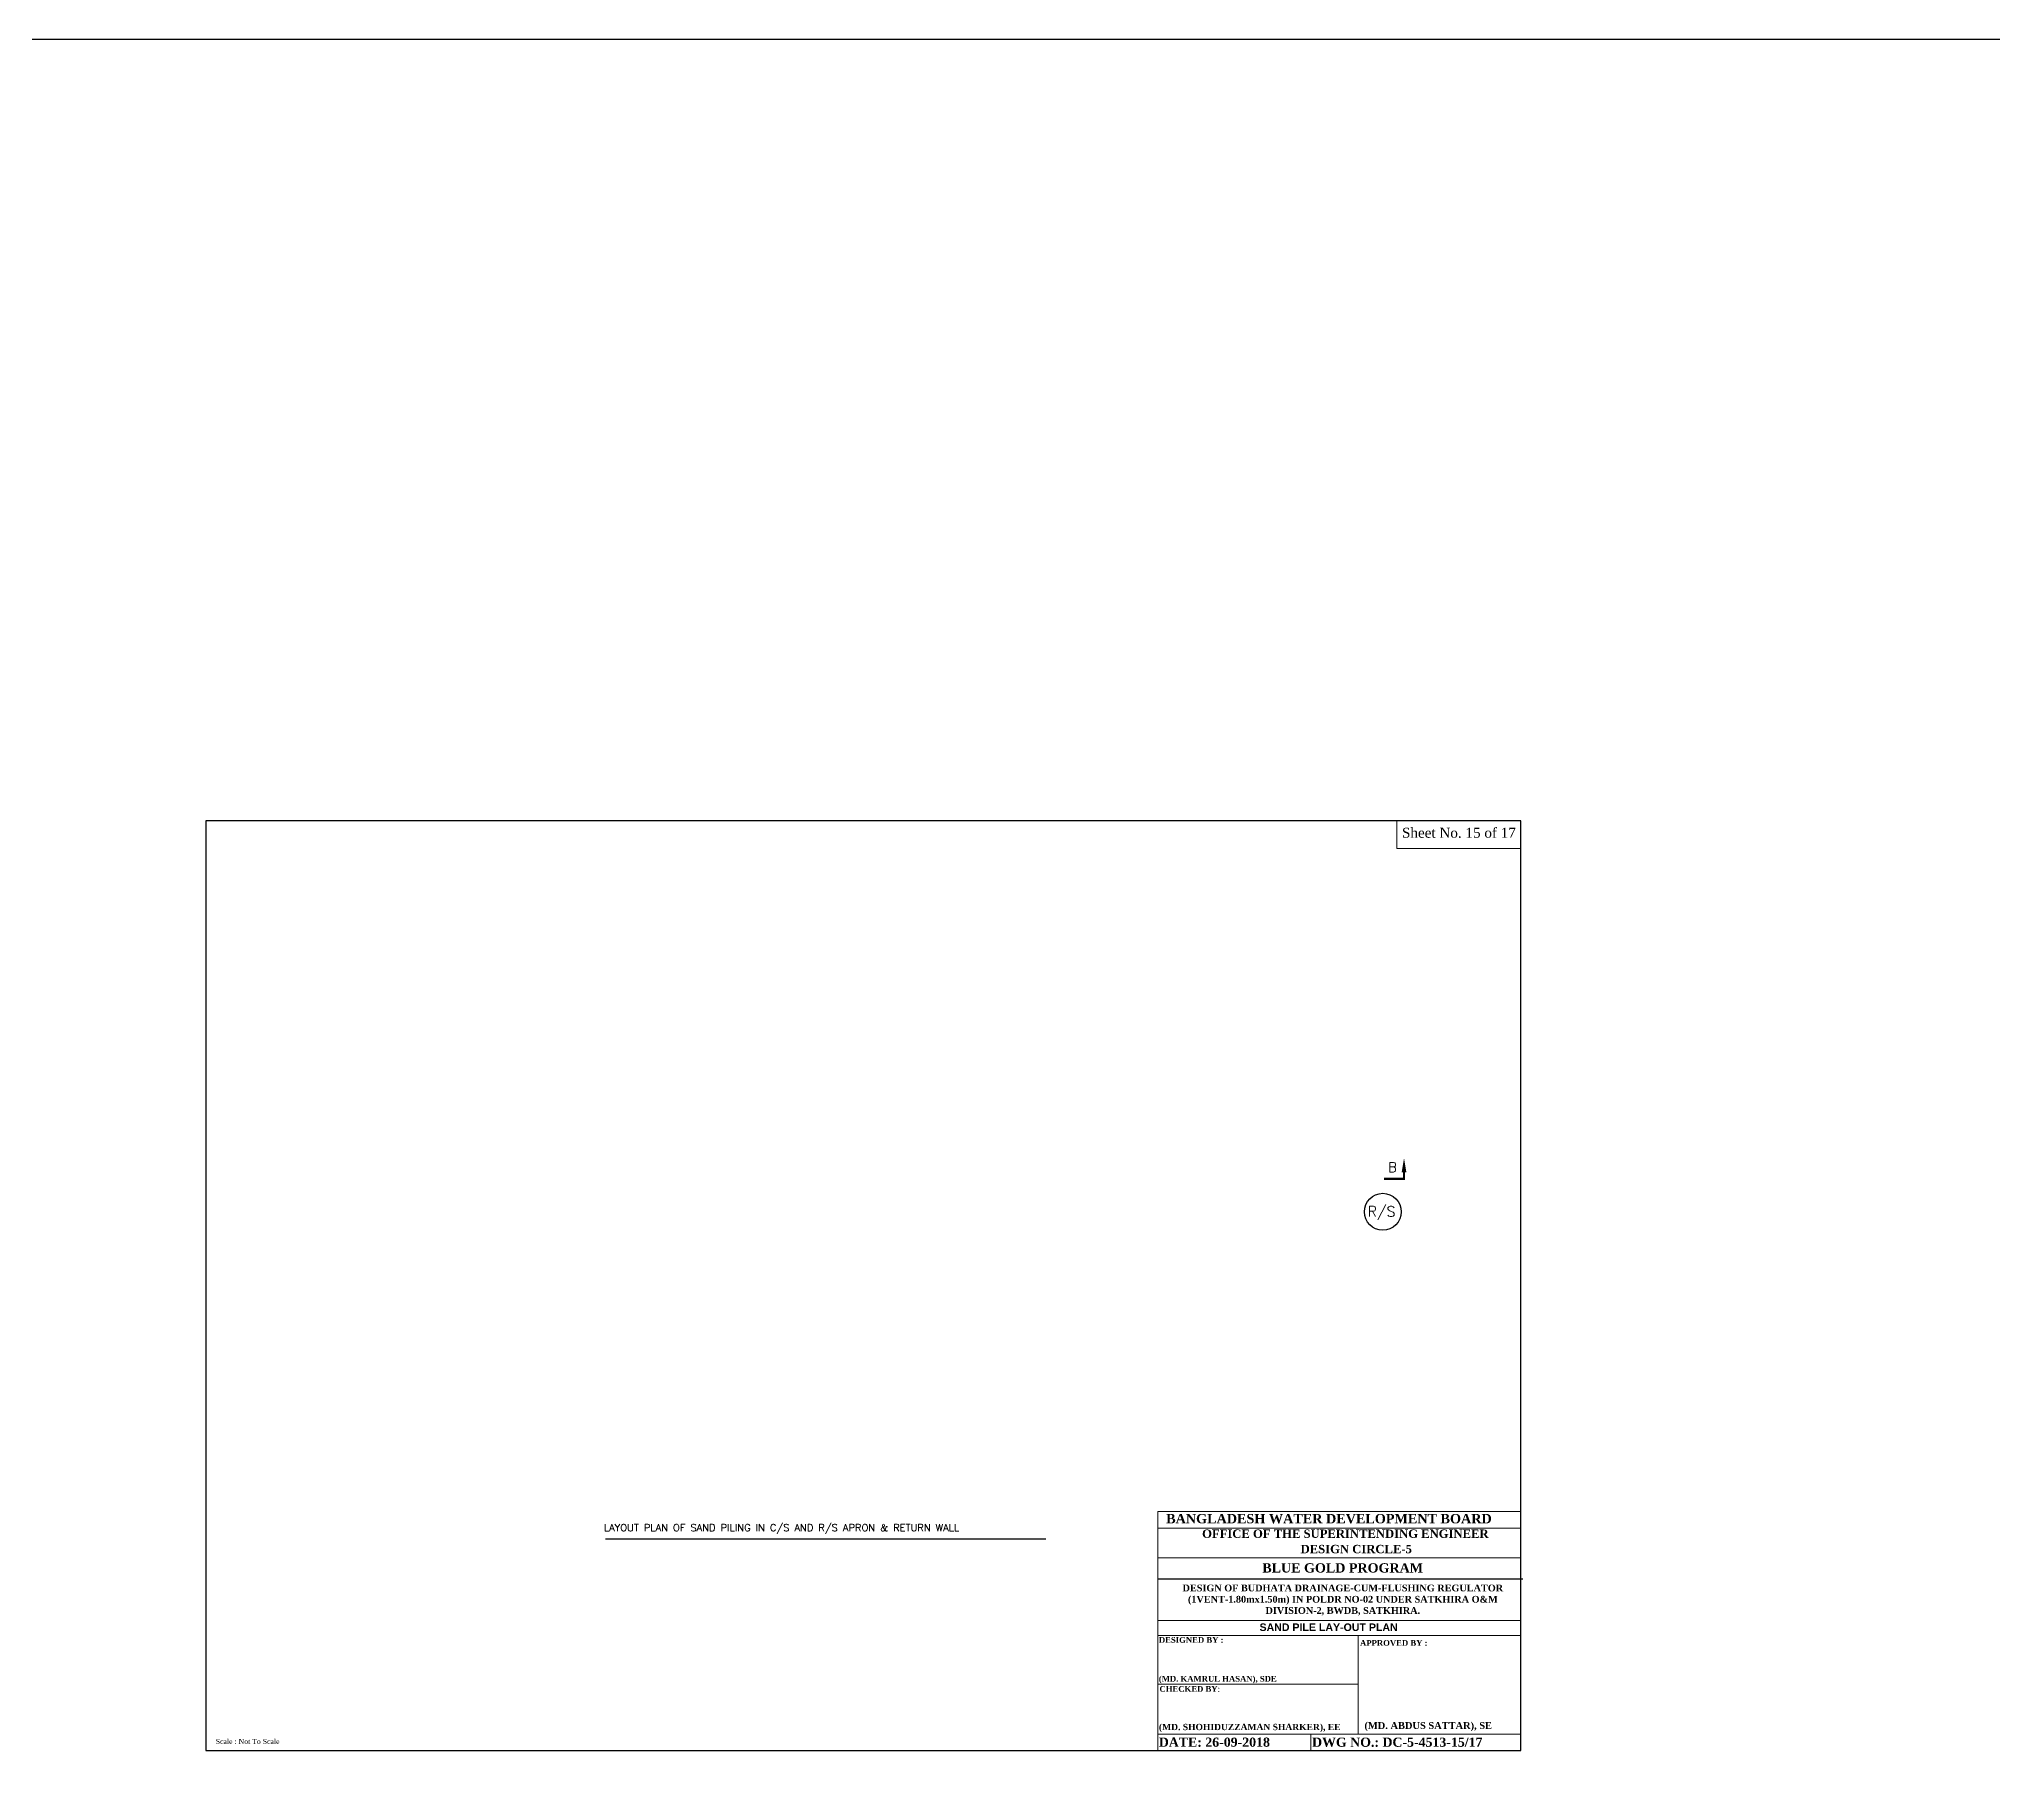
# Model space of a CAD drawing. Extents: x -298162 to 1078160, y -513173 to -216568.
# Drawn here: x 721963 to 802878, y -459599 to -387457 of the extents above; entities that cross this region are included whole.
import ezdxf

# ---------------------------------------------------------------- set-up
doc = ezdxf.new("R2010")
doc.units = 0
doc.header["$MEASUREMENT"] = 0
doc.linetypes.add('ACAD_ISO02W100', pattern=[15, 12, -3])
doc.layers.get('0').update_dxf_attribs({"linetype": 'CONTINUOUS'})
doc.layers.add('doted', color=172, linetype='ACAD_ISO02W100', lineweight=30)
doc.layers.add('Left Bank Profile', color=7, linetype='CONTINUOUS', lineweight=25)
doc.layers.add('LINE', color=7, linetype='CONTINUOUS')
doc.styles.add('BIG', font='ROMANT.SHX')
doc.styles.get("Standard").update_dxf_attribs({"font": 'times.ttf', "height": 250})

msp = doc.modelspace()

# ---------------------------------------------------------------- linework, layer by layer
at = {"color": 0, "lineweight": 13}
for p, q in [((768293.63, -448442.806), (783327.474, -448442.806)), ((768293.63, -448442.806), (768293.63, -458342.197)), ((768293.63, -449131.379), (783327.474, -449131.379)), ((768293.63, -450359.716), (783327.474, -450359.716)), ((768293.63, -452954.142), (783327.474, -452954.142)), ((768293.63, -453578.053), (783327.474, -453578.053)), ((776587.306, -457665.663), (776587.306, -453578.053)), ((776587.306, -457665.663), (776587.306, -454606.99)), ((776587.306, -457665.663), (776587.306, -454606.99)), ((776587.306, -457665.663), (776587.306, -454606.99)), ((768293.63, -455598.475), (776595.534, -455598.475)), ((768293.63, -457665.663), (783149.326, -457665.663)), ((769354.923, -457665.663), (783327.474, -457665.663)), ((769354.923, -457665.663), (783149.326, -457665.663)), ((769354.923, -457665.663), (783149.326, -457665.663)), ((774635.323, -457665.663), (774635.323, -458342.197)), ((768293.63, -458342.197), (783327.474, -458342.197))]:
    msp.add_line(p, q, dxfattribs=at)
at = {"layer": 'doted', "color": 0, "linetype": 'ByBlock', "lineweight": 13}
msp.add_lwpolyline([(783327.474, -419834.959), (778198.118, -419834.959), (778198.118, -420978.543), (783327.474, -420978.543)], close=True, dxfattribs=at)
at = {"layer": 'LINE', "color": 0}
for p, q in [((745427.03, -449576.555), (763656.907, -449576.555)), ((768293.63, -451230.81), (783410.985, -451230.81))]:
    msp.add_line(p, q, dxfattribs=at)
at = {"layer": 'LINE', "color": 3}
msp.add_lwpolyline([(-298162.249, -387456.877), (1078159.826, -387456.877), (1078159.826, -513172.583), (-298162.249, -513172.583)], close=True, dxfattribs=at)
at = {"layer": 'LINE', "color": 0}
msp.add_lwpolyline([(728872.794, -458342.197), (783327.474, -458342.197), (783327.474, -419834.959), (728872.794, -419834.959)], close=True, dxfattribs=at)
at = {"layer": 'LINE', "color": 0, "const_width": 85}
for points in [[(777659.778, -434662.472), (778490.645, -434662.472), (778490.645, -434522.647)], [(778490.645, -434522.647), (778490.645, -434392.81)]]:
    msp.add_lwpolyline(points, dxfattribs=at)
at = {"layer": 'LINE', "color": 0}
msp.add_circle((777610.452, -436026.796), 764.212, dxfattribs=at)
msp.add_solid([(778391.479, -434398.55), (778589.812, -434398.55), (778490.645, -433803.55)], dxfattribs=at)

# ---------------------------------------------------------------- texts
at = {"color": 0, "lineweight": 13}
for s, insert, char_height, width, attachment_point in [('{\\fTimes New Roman|b1|i0|c0|p18;BANGLADESH WATER DEVELOPMENT BOARD}', (768639.179, -448542.32), 388.51567, 13955.35651, 1), ('{\\fTimes New Roman|b1|i0|c0|p18;OFFICE OF THE SUPERINTENDING ENGINEER}', (770127.406, -449185.641), 346.5, 13918.1422, 1), ('{\\fTimes New Roman|b1|i0|c0|p18;DESIGN CIRCLE-5}', (774206.859, -449822.53), 346.5, 13918.1422, 1), ('{\\fTimes New Roman|b1|i0|c0|p18;BLUE GOLD PROGRAM}', (772619.707, -450583.549), 385, 15464.60245, 1), ('\\pt1680;{\\fTimes New Roman|b1|i0|c0|p18;DESIGN OF BUDHATA DRAINAGE-CUM-FLUSHING REGULATOR (1VENT-1.80mx1.50m) IN POLDR NO-02 UNDER SATKHIRA O&M DIVISION-2, BWDB, SATKHIRA.}', (775955.569, -452107.915), 279.992017, 14635.8315, 5)]:
    msp.add_mtext(s, dxfattribs=dict(at, insert=insert, char_height=char_height, width=width, attachment_point=attachment_point))
at = {"color": 0, "lineweight": 13, "attachment_point": 1}
for s, insert, char_height in [('{\\fTimes New Roman|b1|i0|c0|p18;DESIGNED BY :}', (768338.625, -453640.886), 237.86673), ('{\\fTimes New Roman|b1|i0|c0|p18;APPROVED BY :}', (776667.765, -453764.645), 237.86673), ('{\\fTimes New Roman|b1|i0|c0|p18;(MD. KAMRUL HASAN), SDE}', (768336.45, -455249.616), 237.86673), ('{\\fTimes New Roman|b1|i0|c0|p18;CHECKED BY\\fTimes New Roman|b0|i0|c0|p18;:\\fTimes New Roman|b1|i0|c0|p18;}', (768362.78, -455670.122), 237.866735), ('{\\fTimes New Roman|b1|i0|c0|p18;(MD. ABDUS SATTAR), SE}', (776851.863, -457162.633), 285.44008), ('{\\fTimes New Roman|b1|i0|c0|p18;DATE: 26-09-2018}', (768333.965, -457803.564), 379.63531), ('{\\fTimes New Roman|b1|i0|c0|p18;(MD. SHOHIDUZZAMAN SHARKER), EE}', (768340.732, -457234.736), 261.65341), ('{\\fTimes New Roman|b1|i0|c0|p18;DWG NO.: DC-5-4513-15/17}', (774682.583, -457805.056), 379.63531)]:
    msp.add_mtext(s, dxfattribs=dict(at, insert=insert, char_height=char_height))
at = {"layer": 'doted', "color": 0, "linetype": 'ByBlock', "lineweight": 13, "insert": (778406.523, -420120.28), "char_height": 414.7518, "width": 16490.57182, "attachment_point": 1}
msp.add_mtext('{\\fTimes New Roman|b0|i0|c204|p18;Sheet No. 1}5{\\fTimes New Roman|b0|i0|c204|p18; of 1}7', dxfattribs=at)
at = {"layer": 'Left Bank Profile', "color": 0, "attachment_point": 8}
for s, insert, char_height, width in [('{\\fArial|b1|i0|c0|p34;SAND PILE LAY-OUT PLAN}', (775366.764, -453394.915), 313.72583, 16588.5222), ('{\\fTimes New Roman|b0|i0|c0|p18;Scale : Not To Scale}', (730600.754, -458075.694), 210.52604, 15584.44285)]:
    msp.add_mtext(s, dxfattribs=dict(at, insert=insert, char_height=char_height, width=width))
at = {"layer": 'LINE', "color": 0, "style": 'BIG'}
for s, height, p in [('B', 400, (777829.351, -434381.473)), ('R/S', 425, (776984.884, -436224.988)), ('LAYOUT PLAN OF SAND PILING IN C/S AND R/S APRON & RETURN WALL', 300, (745349.631, -449261.149))]:
    msp.add_text(s, height=height, dxfattribs=at).set_placement(p)

doc.saveas('drawing.dxf')
